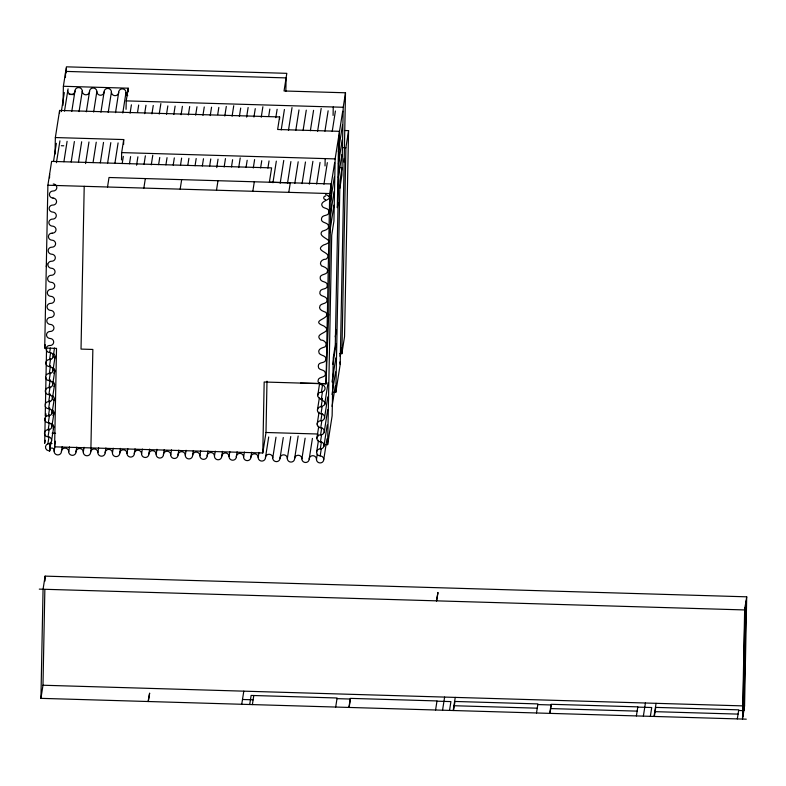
<?xml version="1.0" encoding="UTF-8"?>
<svg xmlns="http://www.w3.org/2000/svg" width="786" height="786" viewBox="0 0 786 786"><rect width="100%" height="100%" fill="white"/><g stroke="black" fill="none" stroke-linecap="round" stroke-linejoin="round"><path stroke-width="1.18" d="M48.948 437.055L47.897 443.815A3.743 3.606 8.9 0 0 48.555 450.761L49.636 450.791L49.764 443.442M44.704 348.021L47.887 185.241L51.621 161.395L271.622 167.89L269.382 182.205L331.23 183.924L328.676 314.41L326.003 383.833L264.175 382.006L262.789 452.982L54.598 446.841L56.523 348.375L44.704 348.021L45.224 344.72M49.538 177.862L49.616 174.227M45.185 418.398L44.694 443.333L45.175 440.258M45.234 415.961L45.421 406.244M45.47 403.808L45.991 377.064M46.04 374.637L46.561 347.884M45.932 416.236L45.971 413.8M746.278 719.17L40.931 698.351L43.063 589.245L45.116 576.128L746.7 596.82L744.568 705.936L742.515 719.052L744.647 609.936L746.7 596.82M40.931 698.351L42.984 685.235L44.851 589.608M45.018 581.031L45.116 576.128M55.03 154.105L55.354 137.55L59.598 110.443L279.6 116.937L279.561 119.344M59.549 112.86L59.598 110.443M63.018 105.275L63.381 86.283L66.427 66.83L286.811 73.334L284.051 90.98L345.496 92.787L340.191 364.409L335.828 392.234L333.618 392.165M65.444 77.421L65.543 72.528M66.309 72.911L66.407 68.048M84.21 186.311L81.027 349.092L92.846 349.446L90.921 447.912M121.516 159.931L121.663 152.602L123.707 139.564L55.354 137.55M123.608 144.457L123.707 139.564M126.055 109.323L126.222 100.883L128.206 88.199L63.381 86.283M128.138 91.815L128.206 88.199M262.789 452.982L265.992 432.487L266.994 381.181M285.839 91.363L286.104 77.902L65.719 71.398M317.809 436.309L317.849 434.01L265.992 432.487M325.031 165.944L325.168 158.605M326.003 383.833L329.717 193.553L334.62 162.859M333.087 115.434L333.254 106.984M325.404 444.591L327.624 444.66L331.712 235.22L333.932 221.072L335.141 158.9L342.706 111.219M338.717 136.106L337.312 207.661L338.068 202.876M335.828 392.234L339.965 180.947L342.048 167.605L339.837 167.536M345.496 92.787L343.227 107.279L341.9 175.072L339.817 188.414M339.65 353.651L341.861 353.71L345.889 147.748L348.571 130.623L344.897 130.515M348.571 130.623L344.543 336.585L341.861 353.71M742.858 716.842L744.99 607.725M743.409 713.324L745.541 604.218M743.92 710.092L746.052 600.976M343.885 162.083L344.219 158.428M328.135 318.025L328.676 314.41M275.994 437.183L272.752 458.012A3.645 3.508 8.9 0 0 276.328 461.637A3.645 3.508 8.9 0 0 280.032 458.228A3.645 3.508 8.9 0 1 283.746 454.829A3.645 3.508 8.9 0 1 287.322 458.444A3.645 3.508 8.9 0 0 290.899 462.06A3.645 3.508 8.9 0 0 294.612 458.66A3.645 3.508 8.9 0 1 298.326 455.261A3.645 3.508 8.9 0 1 301.893 458.877A3.645 3.508 8.9 0 0 305.469 462.492A3.645 3.508 8.9 0 0 309.183 459.093A3.645 3.508 8.9 0 1 312.897 455.684A3.645 3.508 8.9 0 1 316.473 459.309A3.645 3.508 8.9 0 0 320.049 462.925A3.645 3.508 8.9 0 0 323.753 459.515A3.645 3.508 8.9 0 0 320.187 455.9A3.645 3.508 8.9 0 1 316.611 452.284A3.645 3.508 8.9 0 1 320.324 448.875A3.645 3.508 8.9 0 0 324.029 445.475A3.645 3.508 8.9 0 0 320.452 441.86A3.645 3.508 8.9 0 1 316.886 438.234A3.645 3.508 8.9 0 1 320.59 434.835A3.645 3.508 8.9 0 0 324.304 431.426A3.645 3.508 8.9 0 0 320.727 427.81A3.645 3.508 8.9 0 1 317.161 424.194A3.645 3.508 8.9 0 1 320.865 420.785A3.645 3.508 8.9 0 0 324.579 417.386A3.645 3.508 8.9 0 0 321.002 413.77A3.645 3.508 8.9 0 1 317.426 410.145A3.645 3.508 8.9 0 1 321.14 406.745C334.266 401.332 310.932 399.023 319.597 392.469C323.154 392.892 327.055 389.06 324.127 385.828C321.336 384.708 316.247 383.283 318.526 379.068C320.482 376.484 326.485 377.683 325.325 372.8C324.539 368.821 317.996 370.913 318.291 366.178C318.192 361.354 324.746 363.987 325.718 359.988C327.064 355.154 321.012 356.019 319.175 353.327C317.053 349.013 322.191 347.834 325.031 346.901C328.086 343.787 324.313 339.807 320.767 340.004C312.474 332.635 334.345 333.117 323.812 325.984C308.918 320.059 331.908 319.283 325.709 312.278C322.918 311.158 317.829 309.733 320.108 305.508C322.064 302.934 328.067 304.133 326.907 299.24C325.964 295.271 318.507 297.049 320.01 291.675C320.963 287.745 327.408 290.231 327.3 285.485C327.595 280.749 321.052 282.852 320.266 278.873C319.106 273.98 325.109 275.179 327.064 272.595C329.344 268.38 324.254 266.955 321.464 265.835C318.536 262.603 322.437 258.771 325.994 259.193C334.561 252.267 312.71 251.579 323.508 245.016C338.913 240.143 315.815 237.804 322.28 231.212C325.129 230.278 330.258 229.099 328.145 224.786C326.308 222.094 320.246 222.959 321.592 218.125C322.545 214.195 328.99 216.671 328.882 211.935C329.177 207.199 322.633 209.292 321.847 205.313C320.305 199.713 336.683 199.624 325.601 194.456M53.527 161.474L56.366 143.337M61.328 111.612L64.314 92.581M56.425 162.702L59.933 140.841M64.501 111.14L68.068 88.877M52.298 233.147A3.645 3.508 8.9 0 0 56.012 229.748A3.645 3.508 8.9 0 0 52.436 226.132A3.645 3.508 8.9 0 1 48.86 222.507A3.645 3.508 8.9 0 1 52.574 219.107A3.645 3.508 8.9 0 0 56.287 215.698A3.645 3.508 8.9 0 0 52.711 212.082A3.645 3.508 8.9 0 1 49.135 208.467A3.645 3.508 8.9 0 1 52.849 205.058A3.645 3.508 8.9 0 0 56.563 201.658A3.645 3.508 8.9 0 0 52.986 198.043L52.986 198.013M46.295 266.631L46.816 263.33M52.151 233.147L52.161 233.128A3.645 3.508 8.9 0 0 48.437 236.547A3.645 3.508 8.9 0 0 52.014 240.172A3.645 3.508 8.9 0 1 55.59 243.788A3.645 3.508 8.9 0 1 51.876 247.187A3.645 3.508 8.9 0 0 48.172 250.596A3.645 3.508 8.9 0 0 51.738 254.212A3.645 3.508 8.9 0 1 55.315 257.828A3.645 3.508 8.9 0 1 51.601 261.237A3.645 3.508 8.9 0 0 47.897 264.636A3.645 3.508 8.9 0 0 51.463 268.262A3.645 3.508 8.9 0 1 55.04 271.877A3.645 3.508 8.9 0 1 51.326 275.277A3.645 3.508 8.9 0 0 47.622 278.686A3.645 3.508 8.9 0 0 51.198 282.302A3.645 3.508 8.9 0 1 54.765 285.917A3.645 3.508 8.9 0 1 51.061 289.327A3.645 3.508 8.9 0 0 47.347 292.726A3.645 3.508 8.9 0 0 50.923 296.351A3.645 3.508 8.9 0 1 54.489 299.967A3.645 3.508 8.9 0 1 50.785 303.367A3.645 3.508 8.9 0 0 47.072 306.776A3.645 3.508 8.9 0 0 50.648 310.391A3.645 3.508 8.9 0 1 54.224 314.007A3.645 3.508 8.9 0 1 50.51 317.416A3.645 3.508 8.9 0 0 46.796 320.816A3.645 3.508 8.9 0 0 50.373 324.441A3.645 3.508 8.9 0 1 53.949 328.057A3.645 3.508 8.9 0 1 50.235 331.456A3.645 3.508 8.9 0 0 46.521 334.865A3.645 3.508 8.9 0 0 50.098 338.481A3.645 3.508 8.9 0 1 53.674 342.097A3.645 3.508 8.9 0 1 49.96 345.506M63.902 161.72L67.095 141.333M71.791 111.357L74.984 90.98A3.645 3.508 8.9 0 1 78.688 87.57A3.645 3.508 8.9 0 1 82.265 91.196A3.645 3.508 8.9 0 0 85.841 94.811A3.645 3.508 8.9 0 0 89.555 91.402A3.645 3.508 8.9 0 1 93.269 88.003A3.645 3.508 8.9 0 1 96.845 91.618A3.645 3.508 8.9 0 0 100.412 95.244A3.645 3.508 8.9 0 0 104.125 91.834A3.645 3.508 8.9 0 1 107.839 88.435A3.645 3.508 8.9 0 1 111.416 92.05A3.645 3.508 8.9 0 0 114.992 95.666A3.645 3.508 8.9 0 0 118.706 92.267A3.645 3.508 8.9 0 1 122.41 88.857A3.645 3.508 8.9 0 1 125.986 92.483L122.793 113.007M71.192 161.936L74.385 141.549M79.072 111.573L82.265 91.196M78.472 162.152L81.665 141.765M86.362 111.789L89.555 91.402M49.813 345.496L49.823 345.476A3.645 3.508 8.9 0 0 46.246 348.002L46.099 348.905A3.645 3.508 8.9 0 0 49.675 352.521A3.645 3.508 8.9 0 1 53.252 356.146A3.645 3.508 8.9 0 1 49.538 359.546A3.645 3.508 8.9 0 0 45.932 363.859L46.286 364.724A3.645 3.508 8.9 0 0 49.4 366.571A3.645 3.508 8.9 0 1 52.976 370.186A3.645 3.508 8.9 0 1 49.263 373.586A3.645 3.508 8.9 0 0 45.559 376.995A3.645 3.508 8.9 0 0 49.125 380.611A3.645 3.508 8.9 0 1 52.701 384.236A3.645 3.508 8.9 0 1 48.987 387.636A3.645 3.508 8.9 0 0 45.283 391.035A3.645 3.508 8.9 0 0 48.85 394.66A3.645 3.508 8.9 0 1 52.426 398.276A3.645 3.508 8.9 0 1 48.712 401.675A3.645 3.508 8.9 0 0 45.008 405.085A3.645 3.508 8.9 0 0 48.585 408.7A3.645 3.508 8.9 0 1 52.151 412.316A3.645 3.508 8.9 0 1 48.447 415.725A3.645 3.508 8.9 0 0 44.733 419.125A3.645 3.508 8.9 0 0 48.31 422.75A3.645 3.508 8.9 0 1 51.876 426.366A3.645 3.508 8.9 0 1 48.172 429.765A3.645 3.508 8.9 0 0 44.458 433.174A3.645 3.508 8.9 0 0 48.034 436.79A3.645 3.508 8.9 0 1 51.601 440.406A3.645 3.508 8.9 0 1 47.897 443.815M49.675 352.521L50.383 348.002M49.538 359.546L50.599 352.786M49.4 366.571L50.638 358.691M49.263 373.586L50.501 365.706M49.125 380.611L50.363 372.731M53.114 357.05L54.519 348.041M48.987 387.636L50.225 379.756M48.85 394.66L50.088 386.781M52.839 371.09L55.089 356.677M85.576 163.567L88.956 141.981M93.652 112.005L96.845 91.618M48.712 401.675L49.95 393.796M48.585 408.7L49.813 400.821M52.564 385.14L54.824 370.727M48.447 415.725L49.675 407.846M48.31 422.75L49.538 414.87M52.289 399.18L54.548 384.767M48.172 429.765L49.223 423.015M48.034 436.79L49.263 428.91M52.014 413.23L54.273 398.816M93.053 162.574L96.246 142.197M100.932 112.221L104.125 91.834M51.738 427.27L53.998 412.856M50.923 442.695L49.597 451.154C49.037 446.821 54.892 447.018 54.146 451.292A3.645 3.508 8.9 0 0 57.722 454.907A3.645 3.508 8.9 0 0 61.436 451.508A3.645 3.508 8.9 0 1 65.15 448.099A3.645 3.508 8.9 0 1 68.726 451.714A3.645 3.508 8.9 0 0 72.302 455.34A3.645 3.508 8.9 0 0 76.006 451.93A3.645 3.508 8.9 0 1 79.72 448.531A3.645 3.508 8.9 0 1 83.296 452.147A3.645 3.508 8.9 0 0 86.873 455.772A3.645 3.508 8.9 0 0 90.587 452.363A3.645 3.508 8.9 0 1 94.3 448.963A3.645 3.508 8.9 0 1 97.867 452.579A3.645 3.508 8.9 0 0 101.443 456.194A3.645 3.508 8.9 0 0 105.157 452.795A3.645 3.508 8.9 0 1 108.871 449.386A3.645 3.508 8.9 0 1 112.447 453.011A3.645 3.508 8.9 0 0 116.023 456.627A3.645 3.508 8.9 0 0 119.727 453.227A3.645 3.508 8.9 0 1 123.441 449.818A3.645 3.508 8.9 0 1 127.018 453.434A3.645 3.508 8.9 0 0 130.594 457.059A3.645 3.508 8.9 0 0 134.308 453.65A3.645 3.508 8.9 0 1 136.184 450.663L137.069 450.339A3.645 3.508 8.9 0 1 141.588 453.866A3.645 3.508 8.9 0 0 145.164 457.491A3.645 3.508 8.9 0 0 148.878 454.082A3.645 3.508 8.9 0 1 152.592 450.683A3.645 3.508 8.9 0 1 156.168 454.298M51.463 441.319L53.723 426.906M54.774 445.721L55.482 441.211M54.146 451.292L54.912 446.458M100.333 162.79L103.526 142.413M108.222 112.437L111.416 92.05M61.436 451.508L62.192 446.674M107.623 163.007L110.816 142.63M115.513 112.653L118.706 92.267M107.525 186.999L109.018 177.498L290.28 182.843L288.796 192.344M68.726 451.714L69.482 446.89M114.903 163.36L118.087 142.914M76.006 451.93L76.763 447.096M122.194 163.576L123.323 156.385M130.083 113.213L131.4 104.823M83.296 452.147L84.053 447.313M129.484 163.793L130.604 156.601M137.56 112.231L138.68 105.039M90.587 452.363L91.343 447.529M136.577 165.207L137.894 156.817M144.653 113.646L145.97 105.255M97.867 452.579L98.623 447.745M144.054 164.225L145.371 155.825M151.944 113.862L153.26 105.471M143.848 188.07L145.341 178.569M105.157 452.795L105.913 447.961M151.276 164.844L152.779 155.235M159.224 114.078L160.865 103.595M112.447 453.011L113.204 448.177M158.625 164.647L159.755 157.455M166.514 114.294L167.831 105.904M119.727 453.227L120.484 448.393M165.915 164.864L167.045 157.672M173.804 114.51L175.121 106.11M127.018 453.434L127.774 448.61M173.205 165.08L174.325 157.888M181.085 114.727L182.401 106.326M134.308 453.65L135.064 448.826M180.485 165.296L181.615 158.104M188.375 114.933L189.691 106.542M180.171 189.141L181.664 179.64M141.588 453.866L142.345 449.032M187.775 165.512L188.905 158.32M195.665 115.149L196.981 106.758M148.878 454.082L149.664 449.071M195.066 165.728L196.186 158.536M202.945 115.365L204.262 106.975M156.954 449.287L156.159 454.436A3.645 3.508 8.9 0 0 159.735 458.051A3.645 3.508 8.9 0 0 163.449 454.652A3.645 3.508 8.9 0 1 167.163 451.252A3.645 3.508 8.9 0 1 170.739 454.868A3.645 3.508 8.9 0 0 174.315 458.484A3.645 3.508 8.9 0 0 178.019 455.084A3.645 3.508 8.9 0 1 181.733 451.675A3.645 3.508 8.9 0 1 185.309 455.3A3.645 3.508 8.9 0 0 188.886 458.916A3.645 3.508 8.9 0 0 192.599 455.516A3.645 3.508 8.9 0 1 196.313 452.107A3.645 3.508 8.9 0 1 199.88 455.723A3.645 3.508 8.9 0 0 203.456 459.348A3.645 3.508 8.9 0 0 207.17 455.939A3.645 3.508 8.9 0 1 210.884 452.54A3.645 3.508 8.9 0 1 214.46 456.155A3.645 3.508 8.9 0 0 218.036 459.771A3.645 3.508 8.9 0 0 221.74 456.371A3.645 3.508 8.9 0 1 225.454 452.972A3.645 3.508 8.9 0 1 229.031 456.587A3.645 3.508 8.9 0 0 232.607 460.203A3.645 3.508 8.9 0 0 236.321 456.804A3.645 3.508 8.9 0 1 240.035 453.394A3.645 3.508 8.9 0 1 243.601 457.02A3.645 3.508 8.9 0 0 247.177 460.635A3.645 3.508 8.9 0 0 250.891 457.236A3.645 3.508 8.9 0 1 254.605 453.827A3.645 3.508 8.9 0 1 258.181 457.442A3.645 3.508 8.9 0 0 261.758 461.068A3.645 3.508 8.9 0 0 265.462 457.658A3.645 3.508 8.9 0 1 269.176 454.259A3.645 3.508 8.9 0 1 272.752 457.874M202.346 165.944L203.476 158.743M210.235 115.581L211.552 107.191M163.449 454.652L164.235 449.641M209.636 166.16L210.766 158.959M217.712 114.599L218.832 107.407M170.739 454.868L171.525 449.857M216.739 167.575L218.046 159.175M224.806 116.014L226.309 106.424M216.494 190.212L217.987 180.711M178.019 455.084L178.805 450.073M224.148 166.996L225.464 158.585M232.096 116.23L233.737 105.746M185.309 455.3L186.095 450.29M231.497 166.937L232.607 159.705M239.376 116.475L240.693 108.065M148.092 701.515L149.635 693.114L148.318 701.525M192.599 455.516L193.385 450.506M238.718 167.565L240.221 157.957M246.617 117.124L248.121 107.515M199.88 455.723L200.666 450.722M246.047 167.477L247.177 160.275M253.947 117.045L255.263 108.635M207.17 455.939L207.956 450.928M253.289 167.988L254.605 159.587M261.237 117.261L262.878 106.749M252.827 191.283L254.31 181.782M214.46 456.155L215.246 451.144M260.628 167.909L261.748 160.708M268.714 116.269L269.844 109.067M221.74 456.371L222.526 451.361M267.908 168.125L269.038 160.924M275.807 117.684L277.124 109.283M279.6 116.937L277.635 129.494L339.464 131.321L335.288 344.818L333.274 357.709L332.134 415.814L327.624 444.66M229.031 456.587L229.817 451.577M272.939 182.755L276.328 161.14M281.211 129.916L284.414 109.5M236.321 456.804L237.107 451.793M280.18 183.266L283.756 160.442M288.452 130.427L292.028 107.603M243.601 457.02L244.387 452.009M287.519 183.177L290.899 161.562M295.791 130.338L298.985 109.922M250.891 457.236L251.677 452.225M294.799 183.393L298.189 161.778M303.072 130.555L306.275 110.138M258.181 457.442L258.967 452.441M302.089 183.61L305.469 161.995M310.362 130.771L313.565 110.354M265.462 457.658L268.704 436.967M309.33 184.121L312.907 161.307M317.603 131.282L321.179 108.468M316.66 184.042L320.049 162.427M324.932 131.203L328.135 110.787M280.032 458.228L283.274 437.537M241.744 704.276L243.798 691.159M323.95 184.258L327.33 162.643M332.223 131.419L335.416 111.003M325.571 195.93L325.551 196.078A1.798 1.729 8.9 0 0 323.714 197.758A1.798 1.729 8.9 0 0 325.483 199.546M287.322 458.444L290.751 436.544M249.712 704.511L251.127 695.443L337.106 697.988L335.681 707.056M330.582 201.078L334.355 176.968M338.324 151.649L342.48 125.121M252.385 704.59L253.799 695.522M330.484 214.588L334.07 191.676M338.412 163.95L342.185 139.839M329.678 232.656L333.971 205.185M338.314 177.459L341.9 154.547M294.612 458.66L298.159 436.004M301.893 458.877L305.135 438.185M317.711 395.604L319.745 382.595M309.183 459.093L312.425 438.401M317.426 410.145L319.322 398.089M321.435 392.037L322.565 384.796M317.161 424.194L319.047 412.139M321.287 399.386L322.417 392.155M321.14 406.745L322.466 398.305M316.886 438.234L318.772 426.179M321.002 413.77L322.142 406.529M320.865 420.785L322.005 413.554M316.611 452.284L318.497 440.229M320.727 427.81L321.867 420.579M324.716 404.122L328.067 382.674M335.239 336.86L336.379 329.629M316.473 459.309L317.259 454.298M320.59 434.835L321.729 427.604M320.452 441.86L321.592 434.619M324.441 418.29L327.791 396.891M332.891 364.34L336.094 343.846M320.324 448.875L321.454 441.644M320.187 455.9L321.317 448.668M324.166 432.339L327.703 409.732M332.046 381.996L335.819 357.885M323.891 446.379L327.241 424.98M332.006 394.543L335.543 371.935M323.783 459.338L326.986 438.883M332.075 406.391L335.278 385.926M339.925 356.255L341.242 347.874M348.915 707.439L350.33 698.371L436.996 700.935L435.582 710.004M349.131 707.449L350.448 699.039L336.998 698.646M436.436 600.848L437.979 592.447L436.662 600.858M442.557 710.21L444.611 697.084M449.543 710.406L450.918 701.593L436.957 701.181M453.198 710.515L455.251 697.398M453.532 710.524L454.956 701.456L537.919 703.912L536.494 712.981M549.728 713.364L551.143 704.295L637.81 706.86L636.395 715.928M549.954 713.374L551.271 704.963L537.811 704.57M643.37 716.134L645.424 703.008M650.356 716.341L651.732 707.518L637.77 707.105M654.011 716.439L656.064 703.323M654.355 716.459L655.77 707.39L738.732 709.837L737.317 718.905M300.498 383.077L326.003 383.637M69.119 94.438L73.835 94.585M126.222 100.883L343.227 107.279M343.482 147.67L345.889 147.748M61.318 145.715L63.764 145.793M121.663 152.602L335.141 158.9M47.887 185.241L329.717 193.553M328.705 196.245L329.668 196.274M52.131 433.194L55.57 433.302M49.597 443.481L52.053 443.55M39.3 589.127L744.647 609.936M42.984 685.235L744.568 705.936M738.634 710.495L743.831 710.652M242.491 699.491L253.131 699.805M454.288 705.74L537.251 708.186M550.475 708.579L637.141 711.134M655.102 711.664L738.064 714.11M339.866 362.022L340.191 364.409M51.09 423.428A3.645 3.508 8.9 0 1 53.202 428.645M52.986 198.043A3.645 3.508 8.9 0 1 49.41 194.417A3.645 3.508 8.9 0 1 53.124 191.018A3.645 3.508 8.9 0 0 56.376 185.84L55.816 185.093A3.645 3.508 8.9 0 0 53.261 183.993M52.23 409.761A3.645 3.508 8.9 0 1 52.878 415.313M52.505 395.722A3.645 3.508 8.9 0 1 53.743 400.555M53.33 353.582A3.645 3.508 8.9 0 1 54.568 358.416M53.055 367.632A3.645 3.508 8.9 0 1 53.703 373.173M52.78 381.672A3.645 3.508 8.9 0 1 54.018 386.506M330.562 187.166A3.645 3.508 8.9 0 1 330.67 188.07M74.984 90.98A3.645 3.508 8.9 0 1 71.271 94.379A3.645 3.508 8.9 0 1 67.694 90.763M127.745 95.715A3.645 3.508 8.9 0 1 125.986 92.62"/></g></svg>
